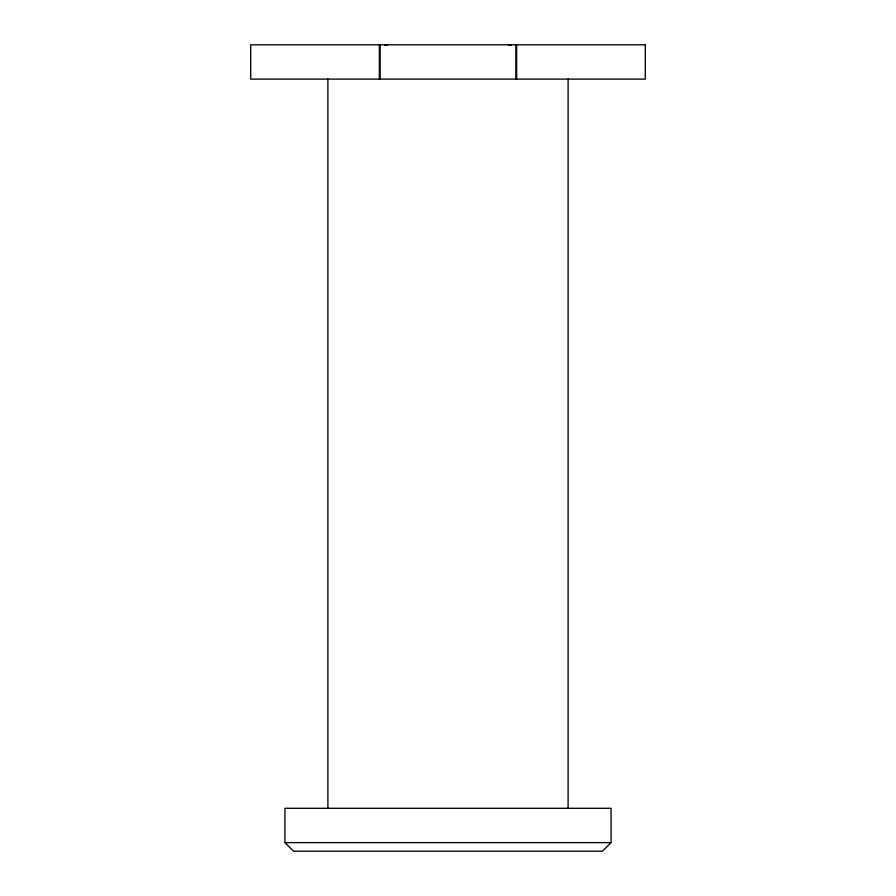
<?xml version="1.0" encoding="UTF-8"?>
<svg xmlns="http://www.w3.org/2000/svg" width="896" height="896" viewBox="0 0 896 896"><rect width="100%" height="100%" fill="white"/><g stroke="black" fill="none" stroke-linecap="round" stroke-linejoin="round"><path stroke-width="1.34" d="M611.061 842.621L602.47 851.2L293.53 851.2L284.939 842.621L284.939 808.304L611.061 808.304L611.061 842.621L284.939 842.621M568.098 78.938L568.098 808.304M516.634 44.8L516.634 79.117M515.861 44.8L515.861 79.117M380.139 44.8L380.139 79.117M379.366 44.8L379.366 79.117M327.902 78.938L327.902 808.304M508.054 44.8A25.738 25.738 0 0 1 511.414 45.024M384.586 45.024A25.738 25.738 0 0 1 387.946 44.8M645.31 44.8L250.69 44.8L250.69 79.117L645.31 79.117L645.31 44.8"/></g></svg>
